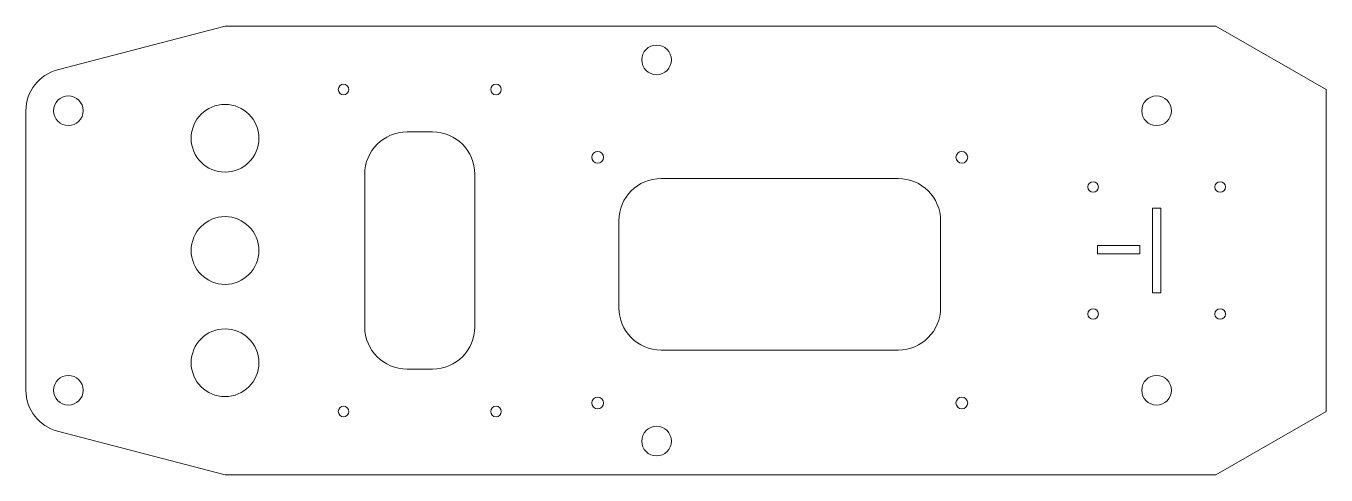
# Model space of a CAD drawing. Header units: millimetres. Extents: x -138 to 168, y -53 to 53.
import ezdxf

# ---------------------------------------------------------------- set-up
doc = ezdxf.new("R2010")
doc.units = ezdxf.units.MM

msp = doc.modelspace()

# ---------------------------------------------------------------- linework, layer by layer
at = {"color": 7, "linetype": 'Continuous', "lineweight": 15}
for p, q in [((-91.5, 53), (-131.03, 42.68)), ((142.52, 53), (-91.5, 53)), ((168.5, 38), (142.52, 53)), ((168.5, -38), (168.5, 38)), ((-138.5, 33), (-138.5, -33)), ((-42.5, 28), (-48.5, 28)), ((-58.5, 18), (-58.5, -18)), ((-32.5, -18), (-32.5, 18)), ((67.5, 17), (11.5, 17)), ((129.5, 10), (127.5, 10)), ((127.5, 10), (127.5, -10)), ((129.5, -10), (129.5, 10)), ((1.5, 7), (1.5, -13.5)), ((77.5, -13.5), (77.5, 7)), ((124.5, 1.18), (114.5, 1.18)), ((114.5, 1.18), (114.5, -0.82)), ((124.5, -0.82), (124.5, 1.18)), ((114.5, -0.82), (124.5, -0.82)), ((127.5, -10), (129.5, -10)), ((11.5, -23.5), (67.5, -23.5)), ((-48.5, -28), (-42.5, -28)), ((142.52, -53), (168.5, -38)), ((-131.03, -42.68), (-91.5, -53)), ((-91.5, -53), (142.52, -53))]:
    msp.add_line(p, q, dxfattribs=at)
for centre, radius in [((10.42, 45), 3.5), ((-63.5, 38), 1.25), ((-27.5, 38), 1.25), ((-128.5, 33), 3.5), ((-91.5, 26.5), 8), ((128.5, 33), 3.5), ((-3.5, 22), 1.38), ((82.5, 22), 1.38), ((113.5, 15), 1.25), ((143.5, 15), 1.25), ((-91.5, 0), 8), ((113.5, -15), 1.25), ((143.5, -15), 1.25), ((-91.5, -26.5), 8), ((-128.5, -33), 3.5), ((128.5, -33), 3.5), ((-63.5, -38), 1.25), ((-27.5, -38), 1.25), ((-3.5, -36), 1.38), ((82.5, -36), 1.38), ((10.42, -45), 3.5)]:
    msp.add_circle(centre, radius, dxfattribs=at)
for centre, start, end in [((-128.5, 33), 104.6387, 180), ((-48.5, 18), 90, 180), ((-42.5, 18), 0, 90), ((11.5, 7), 90, 180), ((67.5, 7), 0, 90), ((11.5, -13.5), 180, 270), ((67.5, -13.5), 270, 0), ((-48.5, -18), 180, 270), ((-42.5, -18), 270, 0), ((-128.5, -33), 180, 255.3613)]:
    msp.add_arc(centre, 10, start, end, dxfattribs=at)

doc.saveas('drawing.dxf')
